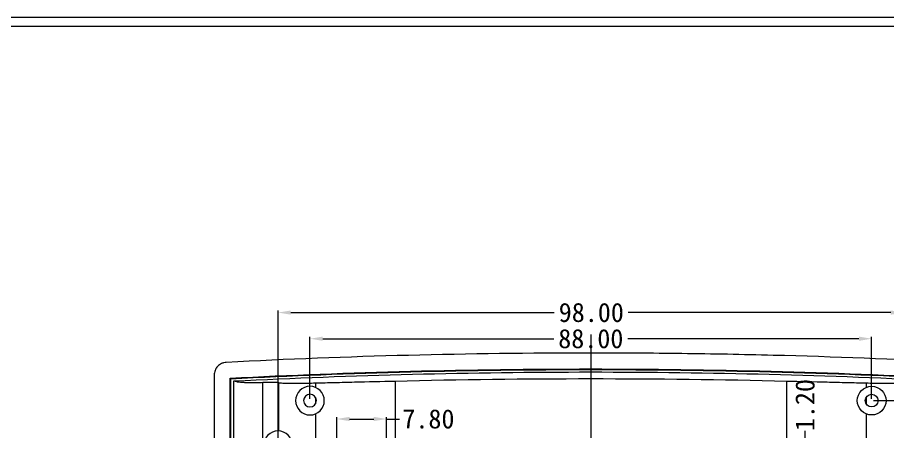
# Model space of a CAD drawing. Extents: x 203 to 616, y 352 to 648.
# Drawn here: x 409.6 to 545.9, y 583.3 to 648.2 of the extents above; entities that cross this region are included whole.
import ezdxf

# ---------------------------------------------------------------- set-up
doc = ezdxf.new("R2010")
doc.units = 0
doc.header["$MEASUREMENT"] = 0
doc.linetypes.add('PHANTOM', pattern=[2.5, 1.25, -0.25, 0.25, -0.25, 0.25, -0.25])
doc.layers.add('4', color=7, linetype='Continuous')
doc.dimstyles.get("Standard").update_dxf_attribs({"dimtxt": 0.18, "dimasz": 0.18, "dimexe": 0.18, "dimexo": 0.0625, "dimgap": 0.09, "dimtad": 0, "dimtih": 1, "dimtoh": 1, "dimdec": 4, "dimzin": 0, "dimdsep": 46, "dimtxsty": 'Standard', "dimcen": 0.09, "dimadec": 0, "dimazin": 0, "dimtfac": 1, "dimtdec": 4, "dimtofl": 0, "dimtmove": 0, "dimatfit": 3, "dimfxl": 0, "dimtolj": 1, "dimtzin": 0, "dimarcsym": 0})

# ---------------------------------------------------------------- blocks, each defined once
blk = doc.blocks.new('*D81')
at = {"color": 4, "linetype": 'Continuous', "lineweight": 9}
for p, q in [((450.43, 581.49), (450.43, 602.28)), ((452.43, 601.98), (493.71, 601.98)), ((546.43, 601.98), (505.31, 601.98)), ((548.43, 581.49), (548.43, 602.28))]:
    blk.add_line(p, q, dxfattribs=at)
for points in [[(452.43, 602.31), (452.43, 601.65), (450.43, 601.98)], [(546.43, 602.31), (546.43, 601.65), (548.43, 601.98)]]:
    blk.add_solid(points, dxfattribs=at)
at = {"layer": 'Defpoints', "color": 0, "linetype": 'Continuous', "lineweight": 9}
for p in [(548.43, 601.98), (450.43, 581.19), (548.43, 581.19)]:
    blk.add_point(p, dxfattribs=at)
at = {"color": 3, "linetype": 'Continuous', "lineweight": 9, "insert": (499.51, 601.98), "char_height": 3, "attachment_point": 5}
blk.add_mtext('\\A1;98.00', dxfattribs=at)
blk = doc.blocks.new('*D86')
at = {"color": 4, "linetype": 'Continuous', "lineweight": 9}
for p, q in [((459.63, 579.74), (459.63, 585.61)), ((461.63, 585.31), (465.43, 585.31)), ((467.43, 579.74), (467.43, 585.61)), ((467.43, 585.31), (469.44, 585.31))]:
    blk.add_line(p, q, dxfattribs=at)
for points in [[(461.63, 585.65), (461.63, 584.98), (459.63, 585.31)], [(465.43, 585.65), (465.43, 584.98), (467.43, 585.31)]]:
    blk.add_solid(points, dxfattribs=at)
at = {"layer": 'Defpoints', "color": 0, "linetype": 'Continuous', "lineweight": 9}
for p in [(459.63, 585.31), (459.63, 579.44), (467.43, 579.44)]:
    blk.add_point(p, dxfattribs=at)
at = {"color": 3, "linetype": 'Continuous', "lineweight": 9, "insert": (473.99, 585.31), "char_height": 3, "attachment_point": 5}
blk.add_mtext('\\A1;7.80', dxfattribs=at)
blk = doc.blocks.new('*D155')
at = {"color": 4, "linetype": 'Continuous', "lineweight": 9}
for p, q in [((455.43, 588.49), (455.43, 598.18)), ((457.43, 597.88), (493.63, 597.88)), ((541.43, 597.88), (505.23, 597.88)), ((543.43, 588.49), (543.43, 598.18))]:
    blk.add_line(p, q, dxfattribs=at)
for points in [[(457.43, 598.22), (457.43, 597.55), (455.43, 597.88)], [(541.43, 598.22), (541.43, 597.55), (543.43, 597.88)]]:
    blk.add_solid(points, dxfattribs=at)
at = {"layer": 'Defpoints', "color": 0, "linetype": 'Continuous', "lineweight": 9}
for p in [(543.43, 597.88), (455.43, 588.19), (543.43, 588.19)]:
    blk.add_point(p, dxfattribs=at)
at = {"color": 3, "linetype": 'Continuous', "lineweight": 9, "insert": (499.43, 597.88), "char_height": 3, "attachment_point": 5}
blk.add_mtext('\\A1;88.00', dxfattribs=at)
blk = doc.blocks.new('*D161')
at = {"color": 4, "linetype": 'Continuous', "lineweight": 9}
for p, q in [((543.73, 588.19), (571.97, 588.19)), ((571.67, 586.19), (571.67, 553.53)), ((571.67, 508.03), (571.67, 541.93)), ((561.69, 506.03), (571.97, 506.03))]:
    blk.add_line(p, q, dxfattribs=at)
for points in [[(571.33, 586.19), (572, 586.19), (571.67, 588.19)], [(571.33, 508.03), (572, 508.03), (571.67, 506.03)]]:
    blk.add_solid(points, dxfattribs=at)
at = {"layer": 'Defpoints', "color": 0, "linetype": 'Continuous', "lineweight": 9}
for p in [(543.43, 588.19), (571.67, 588.19), (561.39, 506.03)]:
    blk.add_point(p, dxfattribs=at)
at = {"color": 3, "linetype": 'Continuous', "lineweight": 9, "insert": (571.67, 547.73), "char_height": 3, "attachment_point": 5, "rotation": 90}
blk.add_mtext('\\A1;82.16', dxfattribs=at)
blk = doc.blocks.new('*D173')
at = {"color": 4, "linetype": 'Continuous', "lineweight": 9}
for p, q in [((533, 581.44), (533, 583.44)), ((531.73, 579.44), (533.3, 579.44)), ((531.73, 578.24), (533.3, 578.24)), ((533, 576.24), (533, 574.24))]:
    blk.add_line(p, q, dxfattribs=at)
for points in [[(532.67, 581.44), (533.33, 581.44), (533, 579.44)], [(532.67, 576.24), (533.33, 576.24), (533, 578.24)]]:
    blk.add_solid(points, dxfattribs=at)
at = {"layer": 'Defpoints', "color": 0, "linetype": 'Continuous', "lineweight": 9}
for p in [(531.43, 579.44), (533, 579.44), (531.43, 578.24)]:
    blk.add_point(p, dxfattribs=at)
at = {"color": 3, "linetype": 'Continuous', "lineweight": 9, "insert": (533, 587.49), "char_height": 3, "attachment_point": 5, "rotation": 90}
blk.add_mtext('\\A1;1.20', dxfattribs=at)

msp = doc.modelspace()

# ---------------------------------------------------------------- linework, layer by layer
at = {"lineweight": 9}
for p, q in [((615.848, 648.208), (203.338, 648.208)), ((614.428, 646.788), (204.758, 646.788))]:
    msp.add_line(p, q, dxfattribs=at)
at = {"color": 1, "linetype": 'PHANTOM', "lineweight": 9, "ltscale": 16.753934}
msp.add_line((499.431, 598.556), (499.431, 413.89), dxfattribs=at)
at = {"layer": '4', "color": 7, "linetype": 'Continuous', "lineweight": 9}
for p, q in [((440.431, 592.187), (440.431, 418.419)), ((442.931, 551.421), (442.931, 591.711)), ((443.02, 551.42), (443.02, 591.626)), ((443.526, 551.421), (443.526, 591.272)), ((448.036, 419.521), (448.036, 591.057)), ((450.439, 591.06), (450.439, 583.443)), ((450.523, 590.975), (450.523, 583.441)), ((456.297, 590.905), (456.297, 590.269)), ((468.77, 591.208), (468.77, 577.438)), ((530.092, 591.208), (530.092, 577.438)), ((542.564, 590.905), (542.564, 590.269)), ((456.297, 588.692), (456.297, 587.693)), ((542.564, 588.692), (542.564, 587.693)), ((456.297, 586.116), (456.297, 525.269)), ((542.564, 586.116), (542.564, 525.269))]:
    msp.add_line(p, q, dxfattribs=at)
at = {"layer": '4', "color": 7, "linetype": 'Continuous', "lineweight": 9, "extrusion": (0, 0, -1)}
for centre, radius in [((-455.431, 588.193), 2.25), ((-455.431, 588.193), 1), ((-450.431, 581.193), 2.25)]:
    msp.add_circle(centre, radius, dxfattribs=at)
at = {"layer": '4', "color": 7, "linetype": 'Continuous', "lineweight": 9}
for radius in [2.25, 1]:
    msp.add_circle((543.431, 588.193), radius, dxfattribs=at)
for points, knots in [([(556.534, 594.184), (547.022, 594.67), (537.505, 595.036), (523.226, 595.401), (518.465, 595.492), (508.942, 595.614), (504.179, 595.644), (480.374, 595.644), (461.343, 595.157), (442.327, 594.184)], [0, 0, 0, 0, 0.25, 0.25, 0.375, 0.375, 0.5, 0.5, 1, 1, 1, 1]), ([(442.327, 594.184), (442.2, 594.177), (442.075, 594.158), (441.892, 594.113), (441.831, 594.096), (441.712, 594.054), (441.652, 594.03), (441.479, 593.95), (441.37, 593.887), (441.165, 593.741), (441.068, 593.656), (440.894, 593.473), (440.816, 593.374), (440.713, 593.214), (440.681, 593.159), (440.623, 593.046), (440.597, 592.989), (440.527, 592.813), (440.491, 592.692), (440.443, 592.442), (440.431, 592.315), (440.431, 592.187)], [0, 0, 0, 0, 0.125, 0.125, 0.1875, 0.1875, 0.25, 0.25, 0.375, 0.375, 0.5, 0.5, 0.625, 0.625, 0.6875, 0.6875, 0.75, 0.75, 0.875, 0.875, 1, 1, 1, 1]), ([(442.931, 591.711), (461.745, 592.666), (480.576, 593.144), (518.26, 593.144), (537.111, 592.666), (555.931, 591.711)], [0, 0, 0, 0, 0.5, 0.5, 1, 1, 1, 1]), ([(443.024, 591.623), (443.021, 591.626), (443.017, 591.629), (443.014, 591.632), (443.003, 591.642), (442.989, 591.656), (442.974, 591.67), (442.96, 591.683), (442.945, 591.697), (442.931, 591.711)], [0, 0, 0, 0, 0.0196078, 0.0196078, 0.0196078, 0.5098039, 0.5098039, 0.5098039, 1, 1, 1, 1]), ([(443.02, 591.626), (461.805, 592.579), (480.605, 593.055), (518.231, 593.055), (537.052, 592.579), (555.842, 591.626)], [0, 0, 0, 0, 0.4999999, 0.4999999, 1, 1, 1, 1]), ([(443.526, 591.272), (462.152, 592.208), (480.784, 592.675), (508.741, 592.676), (518.061, 592.559), (536.705, 592.091), (546.022, 591.74), (555.335, 591.272)], [0, 0, 0, 0, 0.5, 0.5, 0.75, 0.75, 1, 1, 1, 1]), ([(443.526, 591.272), (443.625, 591.237), (443.749, 591.204), (444.074, 591.142), (444.274, 591.113), (444.68, 591.075), (444.833, 591.064), (445.195, 591.043), (445.402, 591.035), (445.907, 591.023), (446.202, 591.02), (446.777, 591.024), (446.992, 591.027), (447.476, 591.038), (447.75, 591.046), (448.036, 591.057)], [0, 0, 0, 0, 0.25, 0.25, 0.5, 0.5, 0.625, 0.625, 0.75, 0.75, 0.875, 0.875, 0.9375, 0.9375, 1, 1, 1, 1]), ([(448.036, 591.057), (448.372, 591.069), (448.696, 591.078), (449.272, 591.09), (449.531, 591.094), (449.959, 591.094), (450.128, 591.091), (450.362, 591.079), (450.428, 591.071), (450.439, 591.06)], [0, 0, 0, 0, 0.25, 0.25, 0.5, 0.5, 0.75, 0.75, 1, 1, 1, 1]), ([(450.523, 590.975), (450.51, 590.988), (450.497, 591.001), (450.484, 591.015), (450.469, 591.03), (450.454, 591.045), (450.439, 591.06)], [0, 0, 0, 0, 0.4647505, 0.4647505, 0.4647505, 1, 1, 1, 1]), ([(456.297, 590.905), (455.854, 590.895), (455.432, 590.886), (454.629, 590.872), (454.245, 590.866), (453.536, 590.859), (453.21, 590.857), (452.608, 590.857), (452.331, 590.859), (451.837, 590.865), (451.619, 590.87), (451.246, 590.883), (451.088, 590.891), (450.7, 590.92), (450.553, 590.945), (450.523, 590.975)], [0, 0, 0, 0, 0.125, 0.125, 0.25, 0.25, 0.375, 0.375, 0.5, 0.5, 0.625, 0.625, 0.75, 0.75, 1, 1, 1, 1]), ([(468.77, 591.208), (466.631, 591.156), (464.51, 591.105), (461.882, 591.041), (461.359, 591.028), (460.324, 591.003), (459.811, 590.99), (458.284, 590.953), (457.282, 590.929), (456.297, 590.905)], [0, 0, 0, 0, 0.5, 0.5, 0.625, 0.625, 0.75, 0.75, 1, 1, 1, 1]), ([(530.092, 591.208), (519.945, 591.455), (509.725, 591.581), (489.137, 591.581), (478.917, 591.455), (468.77, 591.208)], [0, 0, 0, 0, 0.5, 0.5, 1, 1, 1, 1]), ([(542.564, 590.905), (541.579, 590.929), (540.578, 590.953), (539.05, 590.99), (538.537, 591.003), (537.502, 591.028), (536.98, 591.041), (534.351, 591.105), (532.23, 591.156), (530.092, 591.208)], [0, 0, 0, 0, 0.25, 0.25, 0.375, 0.375, 0.5, 0.5, 1, 1, 1, 1]), ([(548.339, 590.975), (548.324, 590.96), (548.28, 590.946), (548.135, 590.921), (548.032, 590.91), (547.636, 590.881), (547.262, 590.868), (546.268, 590.855), (545.671, 590.856), (544.605, 590.866), (544.223, 590.872), (543.425, 590.886), (543.006, 590.895), (542.564, 590.905)], [0, 0, 0, 0, 0.125, 0.125, 0.25, 0.25, 0.5, 0.5, 0.75, 0.75, 0.875, 0.875, 1, 1, 1, 1])]:
    msp.add_open_spline(points, degree=3, knots=knots, dxfattribs=at)

# ---------------------------------------------------------------- dimensions: what is measured, and where the dimension line sits
at = {"linetype": 'Continuous', "lineweight": 9}
for base, p1, p2, picture, middle in [((548.431, 601.981), (450.431, 581.193), (548.431, 581.193), '*D81', (499.506, 601.981)), ((459.631, 585.313), (467.431, 579.443), (459.631, 579.443), '*D86', (473.987, 585.313))]:
    dim = msp.add_linear_dim(base=base, p1=p1, p2=p2, dimstyle='Standard', override={"dimtxt": 3, "dimasz": 2, "dimexe": 0.3, "dimexo": 0.3, "dimgap": 0.3, "dimtih": 0, "dimtoh": 0, "dimdec": 2, "dimdsep": 0, "dimcen": 0, "dimclrd": 4, "dimclre": 4, "dimclrt": 3, "dimtdec": 2, "dimlwd": 9, "dimlwe": 9}, dxfattribs=at)
    dim.commit()
    dim.dimension.update_dxf_attribs({"geometry": picture, "text_midpoint": middle, "dimtype": 160})
dim = msp.add_linear_dim(base=(543.431, 597.883), p1=(455.431, 588.193), p2=(543.431, 588.193), dimstyle='Standard', override={"dimtxt": 3, "dimasz": 2, "dimexe": 0.3, "dimexo": 0.3, "dimgap": 0.3, "dimtih": 0, "dimtoh": 0, "dimdec": 2, "dimdsep": 0, "dimcen": 0, "dimclrd": 4, "dimclre": 4, "dimclrt": 3, "dimtdec": 2, "dimlwd": 9, "dimlwe": 9}, dxfattribs=at)
dim.commit()
dim.dimension.update_dxf_attribs({"geometry": '*D155', "text_midpoint": (499.431, 597.883)})
dim = msp.add_linear_dim(base=(532.998, 579.443), p1=(531.431, 578.243), p2=(531.431, 579.443), angle=90, dimstyle='Standard', override={"dimtxt": 3, "dimasz": 2, "dimexe": 0.3, "dimexo": 0.3, "dimgap": 0.3, "dimtih": 0, "dimtoh": 0, "dimdec": 2, "dimdsep": 0, "dimcen": 0, "dimclrd": 4, "dimclre": 4, "dimclrt": 3, "dimtdec": 2, "dimlwd": 9, "dimlwe": 9}, dxfattribs=at)
dim.commit()
dim.dimension.update_dxf_attribs({"geometry": '*D173', "text_midpoint": (532.998, 587.493)})
dim = msp.add_linear_dim(base=(571.666, 588.193), p1=(561.389, 506.033), p2=(543.431, 588.193), angle=90, dimstyle='Standard', override={"dimtxt": 3, "dimasz": 2, "dimexe": 0.3, "dimexo": 0.3, "dimgap": 0.3, "dimtih": 0, "dimtoh": 0, "dimdec": 2, "dimdsep": 0, "dimcen": 0, "dimclrd": 4, "dimclre": 4, "dimclrt": 3, "dimtdec": 2, "dimlwd": 9, "dimlwe": 9}, dxfattribs=at)
dim.commit()
dim.dimension.update_dxf_attribs({"geometry": '*D161', "text_midpoint": (571.666, 547.735), "dimtype": 160})

doc.saveas('drawing.dxf')
